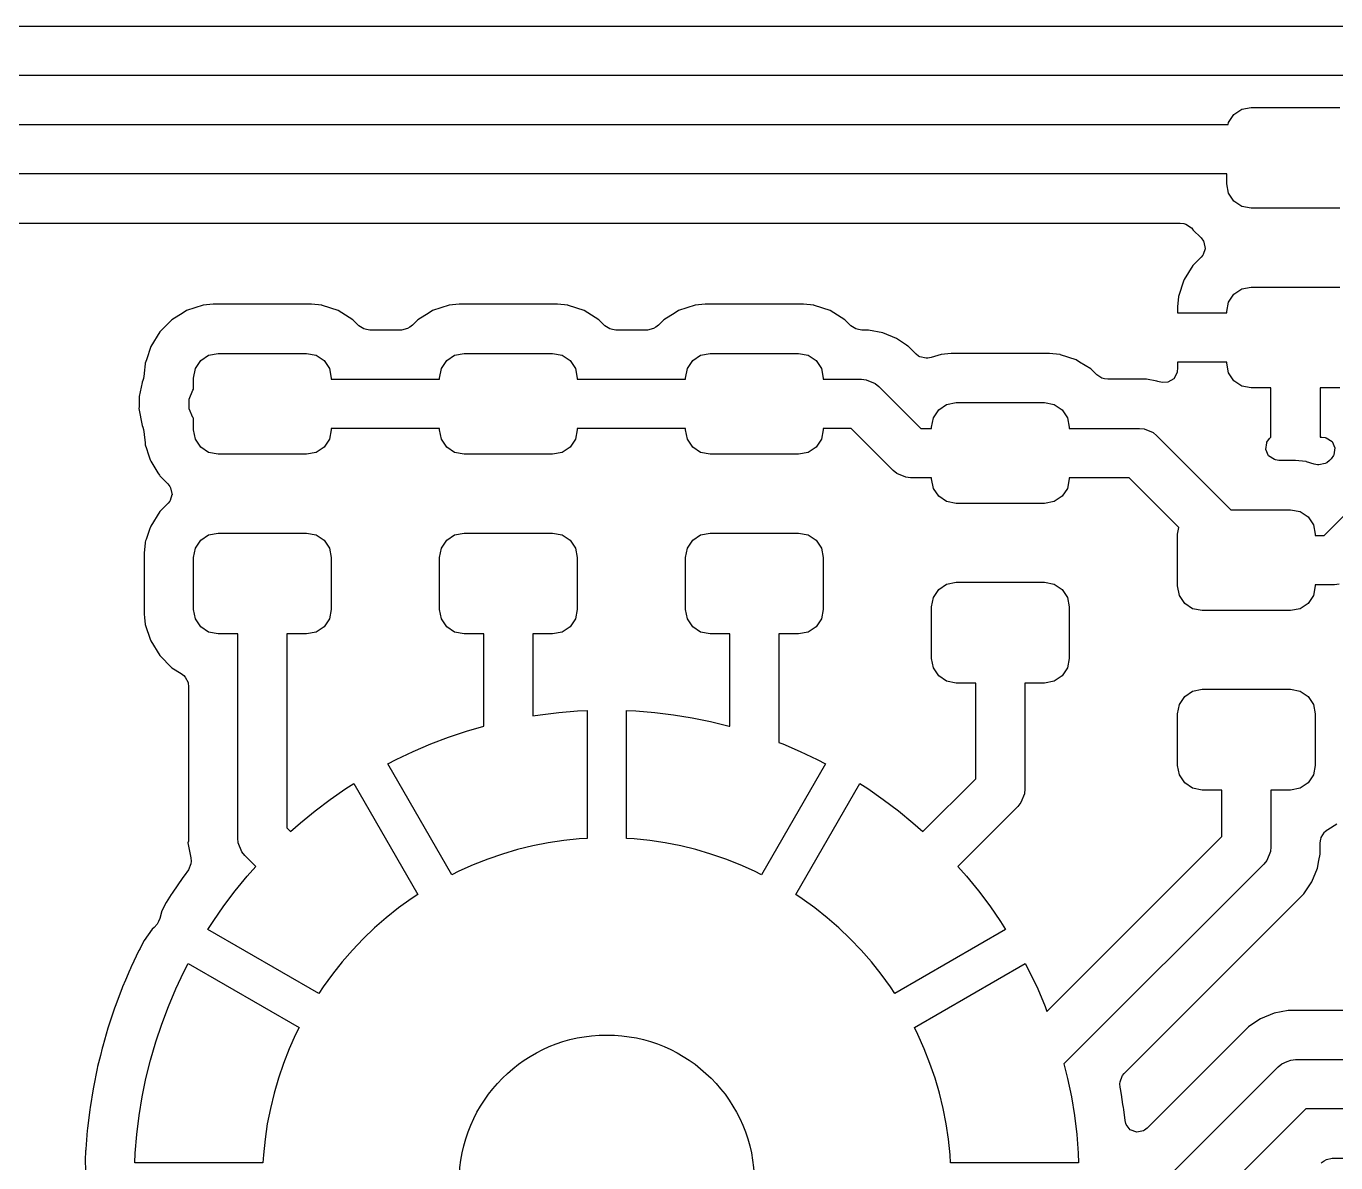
# Model space of a CAD drawing. Header units: millimetres. Extents: x 117.1 to 182.9, y -117.9 to -82.1.
# Drawn here: x 134.1 to 147.41, y -111.8 to -100.25 of the extents above; entities that cross this region are included whole.
import ezdxf

# ---------------------------------------------------------------- set-up
doc = ezdxf.new("R2010")
doc.units = ezdxf.units.MM
doc.layers.add('cut_in', color=5, linetype='CONTINUOUS', lineweight=25, true_color=0x0000ff)
doc.layers.add('trace_out', color=214, linetype='CONTINUOUS', lineweight=25, true_color=0x800080)

msp = doc.modelspace()

# ---------------------------------------------------------------- linework, layer by layer
at = {"layer": 'cut_in'}
msp.add_circle((140, -112), 1.5, dxfattribs=at)
at = {"layer": 'trace_out', "linetype": 'CONTINUOUS'}
for p, q in [((133.103554, -100.25), (152.5, -100.25)), ((152.396446, -100.75), (133, -100.75)), ((146.31903, -101.229329), (146.373223, -101.148223)), ((146.373223, -101.148223), (146.454329, -101.09403)), ((146.454329, -101.09403), (146.55, -101.075)), ((146.55, -101.075), (147.45, -101.075)), ((132.103553, -101.25), (146.314918, -101.25)), ((146.314918, -101.25), (146.31903, -101.229329)), ((146.3, -101.75), (132, -101.75)), ((146.3, -101.85), (146.3, -101.75)), ((146.31903, -101.945671), (146.3, -101.85)), ((146.373223, -102.026777), (146.31903, -101.945671)), ((146.454329, -102.08097), (146.373223, -102.026777)), ((146.55, -102.1), (146.454329, -102.08097)), ((147.45, -102.1), (146.55, -102.1)), ((131.926082, -102.2505), (145.828212, -102.2505)), ((145.828212, -102.2505), (145.863146, -102.255523)), ((145.863146, -102.255523), (145.884919, -102.261916)), ((145.884919, -102.261916), (145.943698, -102.29969)), ((145.943698, -102.29969), (145.955525, -102.315798)), ((145.955525, -102.315798), (145.957288, -102.318656)), ((145.957288, -102.318656), (146.039999, -102.401367)), ((146.039999, -102.401367), (146.063106, -102.433354)), ((146.063106, -102.433354), (146.069303, -102.445682)), ((146.069303, -102.445682), (146.082196, -102.510232)), ((146.041877, -102.597462), (145.957682, -102.681657)), ((146.058514, -102.576815), (146.041877, -102.597462)), ((146.062696, -102.570307), (146.058514, -102.576815)), ((146.08206, -102.512131), (146.062696, -102.570307)), ((146.082196, -102.510232), (146.08206, -102.512131)), ((145.957682, -102.681657), (145.869279, -102.824981)), ((145.865638, -102.830888), (145.810494, -102.997299)), ((145.865641, -102.830879), (145.865638, -102.830888)), ((145.869279, -102.824981), (145.865641, -102.830879)), ((145.810493, -102.997304), (145.8, -103.100007)), ((145.810494, -102.997299), (145.810493, -102.997304)), ((146.31903, -103.054329), (146.373223, -102.973223)), ((146.373223, -102.973223), (146.454329, -102.91903)), ((146.454329, -102.91903), (146.55, -102.9)), ((146.55, -102.9), (147.45, -102.9)), ((135.730663, -103.140187), (135.694488, -103.1625)), ((135.730665, -103.140186), (135.730663, -103.140187)), ((135.730667, -103.140185), (135.730665, -103.140186)), ((135.897032, -103.085056), (135.730667, -103.140185)), ((135.897193, -103.085001), (135.897032, -103.085056)), ((135.897197, -103.085), (135.897193, -103.085001)), ((135.999953, -103.074503), (135.897197, -103.085)), ((135.999972, -103.074501), (135.999953, -103.074503)), ((135.99998, -103.074501), (135.999972, -103.074501)), ((135.999998, -103.0745), (135.99998, -103.074501)), ((137.00001, -103.0745), (135.999998, -103.0745)), ((137.000019, -103.0745), (137.00001, -103.0745)), ((137.102792, -103.084999), (137.000019, -103.0745)), ((137.108445, -103.086641), (137.102792, -103.084999)), ((137.111265, -103.087807), (137.108445, -103.086641)), ((137.269331, -103.140185), (137.111265, -103.087807)), ((137.269334, -103.140186), (137.269331, -103.140185)), ((137.418656, -103.232288), (137.269334, -103.140186)), ((138.230663, -103.140187), (138.194488, -103.1625)), ((138.230665, -103.140186), (138.230663, -103.140187)), ((138.230667, -103.140185), (138.230665, -103.140186)), ((138.397032, -103.085056), (138.230667, -103.140185)), ((138.397193, -103.085001), (138.397032, -103.085056)), ((138.397197, -103.085), (138.397193, -103.085001)), ((138.499953, -103.074503), (138.397197, -103.085)), ((138.499972, -103.074501), (138.499953, -103.074503)), ((138.49998, -103.074501), (138.499972, -103.074501)), ((138.499998, -103.0745), (138.49998, -103.074501)), ((139.50001, -103.0745), (138.499998, -103.0745)), ((139.500019, -103.0745), (139.50001, -103.0745)), ((139.602792, -103.084999), (139.500019, -103.0745)), ((139.608445, -103.086641), (139.602792, -103.084999)), ((139.611265, -103.087807), (139.608445, -103.086641)), ((139.769331, -103.140185), (139.611265, -103.087807)), ((139.769334, -103.140186), (139.769331, -103.140185)), ((139.918656, -103.232288), (139.769334, -103.140186)), ((140.730663, -103.140187), (140.694488, -103.1625)), ((140.730665, -103.140186), (140.730663, -103.140187)), ((140.730667, -103.140185), (140.730665, -103.140186)), ((140.897032, -103.085056), (140.730667, -103.140185)), ((140.897193, -103.085001), (140.897032, -103.085056)), ((140.897197, -103.085), (140.897193, -103.085001)), ((140.999953, -103.074503), (140.897197, -103.085)), ((140.999972, -103.074501), (140.999953, -103.074503)), ((140.99998, -103.074501), (140.999972, -103.074501)), ((140.999998, -103.0745), (140.99998, -103.074501)), ((142.00001, -103.0745), (140.999998, -103.0745)), ((142.000019, -103.0745), (142.00001, -103.0745)), ((142.102792, -103.084999), (142.000019, -103.0745)), ((142.108445, -103.086641), (142.102792, -103.084999)), ((142.111265, -103.087807), (142.108445, -103.086641)), ((142.269331, -103.140185), (142.111265, -103.087807)), ((142.269334, -103.140186), (142.269331, -103.140185)), ((142.418656, -103.232288), (142.269334, -103.140186)), ((145.8, -103.100007), (145.8, -103.10001)), ((145.8, -103.10001), (145.8, -103.100013)), ((145.8, -103.100013), (145.8, -103.1625)), ((146.3, -103.15), (146.31903, -103.054329)), ((135.58134, -103.23229), (135.45729, -103.35634)), ((135.694488, -103.1625), (135.58134, -103.23229)), ((137.418657, -103.232289), (137.418656, -103.232288)), ((137.479637, -103.293269), (137.418657, -103.232289)), ((138.081338, -103.232291), (138.025555, -103.288075)), ((138.194488, -103.1625), (138.081338, -103.232291)), ((139.918657, -103.232289), (139.918656, -103.232288)), ((139.979637, -103.293269), (139.918657, -103.232289)), ((140.581338, -103.232291), (140.525555, -103.288075)), ((140.694488, -103.1625), (140.581338, -103.232291)), ((142.418657, -103.232289), (142.418656, -103.232288)), ((142.479637, -103.293269), (142.418657, -103.232289)), ((145.8, -103.1625), (146.3, -103.1625)), ((146.3, -103.1625), (146.3, -103.15)), ((135.45729, -103.35634), (135.365187, -103.505662)), ((137.532382, -103.324565), (137.479637, -103.293269)), ((137.557624, -103.331977), (137.532382, -103.324565)), ((137.59256, -103.337), (137.557624, -103.331977)), ((137.914789, -103.337), (137.59256, -103.337)), ((137.974218, -103.321831), (137.914789, -103.337)), ((137.997303, -103.309225), (137.974218, -103.321831)), ((138.025555, -103.288075), (137.997303, -103.309225)), ((140.032382, -103.324565), (139.979637, -103.293269)), ((140.057624, -103.331977), (140.032382, -103.324565)), ((140.09256, -103.337), (140.057624, -103.331977)), ((140.414789, -103.337), (140.09256, -103.337)), ((140.474218, -103.321831), (140.414789, -103.337)), ((140.497303, -103.309225), (140.474218, -103.321831)), ((140.525555, -103.288075), (140.497303, -103.309225)), ((142.532382, -103.324565), (142.479637, -103.293269)), ((142.557624, -103.331977), (142.532382, -103.324565)), ((142.59256, -103.337), (142.557624, -103.331977)), ((142.661418, -103.337), (142.59256, -103.337)), ((142.66142, -103.337), (142.661418, -103.337)), ((142.661422, -103.337), (142.66142, -103.337)), ((142.8064, -103.365838), (142.661422, -103.337)), ((142.806405, -103.365839), (142.8064, -103.365838)), ((142.806407, -103.36584), (142.806405, -103.365839)), ((142.806417, -103.365843), (142.806407, -103.36584)), ((142.80642, -103.365844), (142.806417, -103.365843)), ((142.942978, -103.422407), (142.806419, -103.365844)), ((142.806419, -103.365844), (142.80642, -103.365844)), ((135.365152, -103.50577), (135.32105, -103.638857)), ((135.365187, -103.505662), (135.365152, -103.50577)), ((142.942989, -103.422412), (142.942978, -103.422407)), ((142.942994, -103.422415), (142.942989, -103.422412)), ((142.942995, -103.422416), (142.942994, -103.422415)), ((142.973792, -103.442994), (142.942995, -103.422416)), ((143.047134, -103.491999), (142.973792, -103.442994)), ((143.059658, -103.500367), (143.047134, -103.491999)), ((143.065919, -103.50455), (143.059658, -103.500367)), ((143.142937, -103.581568), (143.065919, -103.50455)), ((135.31, -103.672204), (135.30923, -103.679735)), ((135.310001, -103.672204), (135.31, -103.672204)), ((135.321044, -103.638875), (135.310001, -103.672203)), ((135.310001, -103.672203), (135.310001, -103.672204)), ((135.32105, -103.638857), (135.321044, -103.638875)), ((135.81903, -103.729329), (135.873223, -103.648223)), ((135.873223, -103.648223), (135.954329, -103.59403)), ((135.954329, -103.59403), (136.05, -103.575)), ((136.05, -103.575), (136.95, -103.575)), ((136.95, -103.575), (137.045671, -103.59403)), ((137.045671, -103.59403), (137.126777, -103.648223)), ((137.126777, -103.648223), (137.18097, -103.729329)), ((138.31903, -103.729329), (138.373223, -103.648223)), ((138.373223, -103.648223), (138.454329, -103.59403)), ((138.454329, -103.59403), (138.55, -103.575)), ((138.55, -103.575), (139.45, -103.575)), ((139.45, -103.575), (139.545671, -103.59403)), ((139.545671, -103.59403), (139.626777, -103.648223)), ((139.626777, -103.648223), (139.68097, -103.729329)), ((140.81903, -103.729329), (140.873223, -103.648223)), ((140.873223, -103.648223), (140.954329, -103.59403)), ((140.954329, -103.59403), (141.05, -103.575)), ((141.05, -103.575), (141.95, -103.575)), ((141.95, -103.575), (142.045671, -103.59403)), ((142.045671, -103.59403), (142.126777, -103.648223)), ((142.126777, -103.648223), (142.18097, -103.729329)), ((143.169183, -103.601598), (143.142937, -103.581568)), ((143.181021, -103.60835), (143.169183, -103.601598)), ((143.246725, -103.624565), (143.181021, -103.60835)), ((143.26359, -103.623984), (143.246725, -103.624565)), ((143.298324, -103.617764), (143.26359, -103.623984)), ((143.397195, -103.585002), (143.298324, -103.617764)), ((143.397198, -103.585001), (143.397195, -103.585002)), ((143.397206, -103.584999), (143.397198, -103.585001)), ((143.499948, -103.574504), (143.397206, -103.584999)), ((143.499958, -103.574503), (143.499948, -103.574504)), ((143.49998, -103.574501), (143.499958, -103.574503)), ((143.499998, -103.5745), (143.49998, -103.574501)), ((144.50001, -103.5745), (143.499998, -103.5745)), ((144.500019, -103.5745), (144.50001, -103.5745)), ((144.602792, -103.584999), (144.500019, -103.5745)), ((144.608445, -103.586641), (144.602792, -103.584999)), ((144.611265, -103.587807), (144.608445, -103.586641)), ((144.769331, -103.640185), (144.611265, -103.587807)), ((144.769336, -103.640187), (144.769331, -103.640185)), ((144.805511, -103.6625), (144.769336, -103.640187)), ((144.918656, -103.732288), (144.805511, -103.6625)), ((146.3, -103.6625), (145.800001, -103.6625)), ((145.800001, -103.6625), (145.800001, -103.724983)), ((146.3, -103.675), (146.3, -103.6625)), ((146.31903, -103.770671), (146.3, -103.675)), ((135.296681, -103.807017), (135.292444, -103.828316)), ((135.297117, -103.80482), (135.296681, -103.807017)), ((135.2995, -103.780632), (135.297117, -103.80482)), ((135.309229, -103.679741), (135.2995, -103.774973)), ((135.2995, -103.774973), (135.2995, -103.780632)), ((135.30923, -103.679735), (135.309229, -103.679741)), ((135.8, -103.825), (135.81903, -103.729329)), ((137.18097, -103.729329), (137.2, -103.825)), ((138.3, -103.825), (138.31903, -103.729329)), ((139.68097, -103.729329), (139.7, -103.825)), ((140.8, -103.825), (140.81903, -103.729329)), ((142.18097, -103.729329), (142.2, -103.825)), ((144.918657, -103.732289), (144.918656, -103.732288)), ((144.979637, -103.793269), (144.918657, -103.732289)), ((145.032382, -103.824565), (144.979637, -103.793269)), ((145.79557, -103.769491), (145.763967, -103.831805)), ((145.798156, -103.755577), (145.79557, -103.769491)), ((145.799982, -103.728147), (145.798156, -103.755577)), ((145.800001, -103.728147), (145.799982, -103.728147)), ((145.800001, -103.724983), (145.800084, -103.726613)), ((145.800084, -103.726613), (145.800001, -103.727859)), ((145.800001, -103.727859), (145.800001, -103.728147)), ((146.373223, -103.851777), (146.31903, -103.770671)), ((135.278337, -103.868603), (135.2495, -104.013577)), ((135.278338, -103.868598), (135.278337, -103.868603)), ((135.27834, -103.868592), (135.278338, -103.868598)), ((135.278632, -103.867886), (135.27834, -103.868592)), ((135.279, -103.867), (135.278632, -103.867886)), ((135.27948, -103.86584), (135.279, -103.867)), ((135.285392, -103.851564), (135.27948, -103.86584)), ((135.292444, -103.828316), (135.285392, -103.851564)), ((135.792133, -103.948608), (135.8, -103.939021)), ((135.8, -103.939021), (135.8, -103.825)), ((137.2, -103.825), (137.2, -103.8375)), ((137.2, -103.8375), (138.3, -103.8375)), ((138.3, -103.8375), (138.3, -103.825)), ((139.7, -103.825), (139.7, -103.8375)), ((139.7, -103.8375), (140.8, -103.8375)), ((140.8, -103.8375), (140.8, -103.825)), ((142.2, -103.825), (142.2, -103.8375)), ((142.2, -103.8375), (142.5875, -103.8375)), ((142.5875, -103.8375), (142.636273, -103.842304)), ((142.636273, -103.842304), (142.726393, -103.879633)), ((142.726393, -103.879633), (142.726397, -103.879637)), ((142.726397, -103.879637), (142.764277, -103.910723)), ((142.764277, -103.910723), (143.191054, -104.3375)), ((145.057624, -103.831977), (145.032382, -103.824565)), ((145.09256, -103.837), (145.057624, -103.831977)), ((145.486418, -103.837), (145.09256, -103.837)), ((145.48642, -103.837), (145.486418, -103.837)), ((145.486423, -103.837), (145.48642, -103.837)), ((145.591178, -103.857837), (145.486423, -103.837)), ((145.601365, -103.859055), (145.591178, -103.857837)), ((145.64448, -103.868553), (145.601365, -103.859055)), ((145.701175, -103.867769), (145.64448, -103.868553)), ((145.703676, -103.867145), (145.701175, -103.867769)), ((145.703692, -103.867141), (145.703676, -103.867145)), ((145.763967, -103.831805), (145.703692, -103.867141)), ((146.454329, -103.90597), (146.373223, -103.851777)), ((146.55, -103.925), (146.454329, -103.90597)), ((146.75, -103.925), (146.55, -103.925)), ((146.75, -104.424998), (146.75, -103.925)), ((147.45, -103.925), (147.25, -103.925)), ((147.25, -103.925), (147.25, -104.424999)), ((147.291447, -105.425), (148.823218, -103.893229)), ((135.2495, -104.013577), (135.2495, -104.11705)), ((135.754804, -104.038728), (135.792133, -103.948608)), ((135.754804, -104.136272), (135.754804, -104.038728)), ((143.454329, -104.09403), (143.55, -104.075)), ((143.55, -104.075), (144.45, -104.075)), ((144.45, -104.075), (144.545671, -104.09403)), ((135.2495, -104.11705), (135.244237, -104.13497)), ((135.244237, -104.13497), (135.278338, -104.306398)), ((135.792133, -104.226392), (135.754804, -104.136272)), ((143.31903, -104.229329), (143.373223, -104.148223)), ((143.373223, -104.148223), (143.454329, -104.09403)), ((144.545671, -104.09403), (144.626777, -104.148223)), ((144.626777, -104.148223), (144.68097, -104.229329)), ((135.278338, -104.306398), (135.278338, -104.306401)), ((135.278338, -104.306401), (135.278347, -104.306428)), ((135.278347, -104.306428), (135.285389, -104.323428)), ((135.285389, -104.323428), (135.292443, -104.346683)), ((135.8, -104.234259), (135.792133, -104.226392)), ((135.8, -104.35), (135.8, -104.234259)), ((138.3, -104.3375), (137.2, -104.3375)), ((137.2, -104.3375), (137.2, -104.35)), ((138.3, -104.35), (138.3, -104.3375)), ((140.8, -104.3375), (139.7, -104.3375)), ((139.7, -104.3375), (139.7, -104.35)), ((140.8, -104.35), (140.8, -104.3375)), ((142.483946, -104.3375), (142.2, -104.3375)), ((142.2, -104.3375), (142.2, -104.35)), ((142.910723, -104.764277), (142.483946, -104.3375)), ((143.191054, -104.3375), (143.3, -104.3375)), ((143.3, -104.325), (143.31903, -104.229329)), ((143.3, -104.3375), (143.3, -104.325)), ((144.68097, -104.229329), (144.7, -104.325)), ((144.7, -104.325), (144.7, -104.3375)), ((144.7, -104.3375), (145.4125, -104.3375)), ((145.4125, -104.3375), (145.461273, -104.342304)), ((145.461273, -104.342304), (145.551393, -104.379633)), ((135.292443, -104.346683), (135.297116, -104.370171)), ((135.297116, -104.370171), (135.2995, -104.394367)), ((135.2995, -104.394367), (135.2995, -104.399998)), ((135.2995, -104.399998), (135.299501, -104.400018)), ((135.299501, -104.400018), (135.307997, -104.483181)), ((135.81903, -104.445671), (135.8, -104.35)), ((135.873223, -104.526777), (135.81903, -104.445671)), ((137.18097, -104.445671), (137.126777, -104.526777)), ((137.2, -104.35), (137.18097, -104.445671)), ((138.31903, -104.445671), (138.3, -104.35)), ((138.373223, -104.526777), (138.31903, -104.445671)), ((139.68097, -104.445671), (139.626777, -104.526777)), ((139.7, -104.35), (139.68097, -104.445671)), ((140.81903, -104.445671), (140.8, -104.35)), ((140.873223, -104.526777), (140.81903, -104.445671)), ((142.18097, -104.445671), (142.126777, -104.526777)), ((142.2, -104.35), (142.18097, -104.445671)), ((145.551393, -104.379633), (145.551397, -104.379637)), ((145.551397, -104.379637), (145.589277, -104.410723)), ((145.589277, -104.410723), (146.341054, -105.1625)), ((146.706543, -104.483303), (146.709733, -104.476319)), ((146.709733, -104.476319), (146.734839, -104.440158)), ((146.734839, -104.440158), (146.75, -104.424998)), ((147.25, -104.424999), (147.266441, -104.424999)), ((147.266441, -104.424999), (147.301368, -104.43002)), ((147.301368, -104.43002), (147.312221, -104.433206)), ((147.312221, -104.433206), (147.371002, -104.470976)), ((147.371002, -104.470976), (147.400031, -104.53453)), ((135.307997, -104.483181), (135.309359, -104.496512)), ((135.309359, -104.496512), (135.30953, -104.499882)), ((135.30953, -104.499882), (135.310001, -104.502801)), ((135.310001, -104.502801), (135.323081, -104.542272)), ((135.323081, -104.542272), (135.340109, -104.593657)), ((135.340109, -104.593657), (135.361091, -104.656977)), ((135.954329, -104.58097), (135.873223, -104.526777)), ((136.05, -104.6), (135.954329, -104.58097)), ((136.95, -104.6), (136.05, -104.6)), ((137.045671, -104.58097), (136.95, -104.6)), ((137.126777, -104.526777), (137.045671, -104.58097)), ((138.454329, -104.58097), (138.373223, -104.526777)), ((138.55, -104.6), (138.454329, -104.58097)), ((139.45, -104.6), (138.55, -104.6)), ((139.545671, -104.58097), (139.45, -104.6)), ((139.626777, -104.526777), (139.545671, -104.58097)), ((140.954329, -104.58097), (140.873223, -104.526777)), ((141.05, -104.6), (140.954329, -104.58097)), ((141.95, -104.6), (141.05, -104.6)), ((142.045671, -104.58097), (141.95, -104.6)), ((142.126777, -104.526777), (142.045671, -104.58097)), ((146.6966, -104.55246), (146.706543, -104.483303)), ((146.725625, -104.616016), (146.6966, -104.55246)), ((147.390091, -104.603691), (147.386906, -104.610666)), ((147.390092, -104.603689), (147.390091, -104.603691)), ((147.400031, -104.53453), (147.390092, -104.603689)), ((135.361091, -104.656977), (135.365186, -104.669333)), ((135.365186, -104.669333), (135.365189, -104.66934)), ((135.365189, -104.66934), (135.439413, -104.789676)), ((146.784403, -104.65379), (146.725625, -104.616016)), ((146.795257, -104.656977), (146.784403, -104.65379)), ((146.830192, -104.662), (146.795257, -104.656977)), ((147.000009, -104.662), (146.830192, -104.662)), ((147.000016, -104.662), (147.000009, -104.662)), ((147.000025, -104.662), (147.000016, -104.662)), ((147.102796, -104.672499), (147.000025, -104.662)), ((147.108441, -104.67414), (147.102796, -104.672499)), ((147.111266, -104.675307), (147.108441, -104.67414)), ((147.18964, -104.701277), (147.111266, -104.675307)), ((147.222083, -104.707397), (147.18964, -104.701277)), ((147.235693, -104.708118), (147.222083, -104.707397)), ((147.301681, -104.693124), (147.235693, -104.708118)), ((147.316491, -104.685037), (147.301681, -104.693124)), ((147.344742, -104.663889), (147.316491, -104.685037)), ((147.361788, -104.646844), (147.344742, -104.663889)), ((147.386906, -104.610666), (147.361788, -104.646844)), ((135.439413, -104.789676), (135.453928, -104.813209)), ((135.453928, -104.813209), (135.457289, -104.818657)), ((135.457289, -104.818657), (135.45729, -104.818658)), ((135.45729, -104.818658), (135.538343, -104.899711)), ((142.948608, -104.795368), (142.910723, -104.764277)), ((143.038728, -104.832697), (142.948608, -104.795368)), ((143.038737, -104.832697), (143.038728, -104.832697)), ((143.0875, -104.8375), (143.038737, -104.832697)), ((143.3, -104.8375), (143.0875, -104.8375)), ((143.3, -104.85), (143.3, -104.8375)), ((143.31903, -104.945671), (143.3, -104.85)), ((144.7, -104.85), (144.68097, -104.945671)), ((145.308946, -104.8375), (144.7, -104.8375)), ((144.7, -104.8375), (144.7, -104.85)), ((145.813927, -105.342481), (145.308946, -104.8375)), ((135.538343, -104.899711), (135.559495, -104.927967)), ((135.559495, -104.927967), (135.566987, -104.941688)), ((135.566987, -104.941688), (135.581839, -105.009948)), ((143.373223, -105.026777), (143.31903, -104.945671)), ((144.68097, -104.945671), (144.626777, -105.026777)), ((135.541527, -105.097103), (135.457291, -105.181338)), ((135.558163, -105.076459), (135.541527, -105.097103)), ((135.562342, -105.069956), (135.558163, -105.076459)), ((135.58171, -105.011754), (135.562342, -105.069956)), ((135.581839, -105.009948), (135.58171, -105.011754)), ((143.454329, -105.08097), (143.373223, -105.026777)), ((143.55, -105.1), (143.454329, -105.08097)), ((144.45, -105.1), (143.55, -105.1)), ((144.545671, -105.08097), (144.45, -105.1)), ((144.626777, -105.026777), (144.545671, -105.08097)), ((135.457291, -105.181338), (135.365186, -105.330665)), ((146.341054, -105.1625), (146.95, -105.1625)), ((146.95, -105.1625), (147.045671, -105.18153)), ((147.045671, -105.18153), (147.126777, -105.235723)), ((147.126777, -105.235723), (147.18097, -105.316829)), ((135.347729, -105.383346), (135.320299, -105.466123)), ((135.358079, -105.352113), (135.347729, -105.383346)), ((135.359443, -105.347997), (135.358079, -105.352113)), ((135.36518, -105.330681), (135.359443, -105.347997)), ((135.365186, -105.330665), (135.36518, -105.330681)), ((135.954329, -105.41903), (136.05, -105.4)), ((136.05, -105.4), (136.95, -105.4)), ((136.95, -105.4), (137.045671, -105.41903)), ((138.454329, -105.41903), (138.55, -105.4)), ((138.55, -105.4), (139.45, -105.4)), ((139.45, -105.4), (139.545671, -105.41903)), ((140.954329, -105.41903), (141.05, -105.4)), ((141.05, -105.4), (141.95, -105.4)), ((141.95, -105.4), (142.045671, -105.41903)), ((145.8, -105.4125), (145.813927, -105.342481)), ((147.18097, -105.316829), (147.2, -105.4125)), ((135.309359, -105.503476), (135.2995, -105.599973)), ((135.309542, -105.499881), (135.309359, -105.503476)), ((135.310365, -105.49363), (135.309542, -105.499881)), ((135.311852, -105.479067), (135.310365, -105.49363)), ((135.320299, -105.466123), (135.311852, -105.479067)), ((135.81903, -105.554329), (135.873223, -105.473223)), ((135.873223, -105.473223), (135.954329, -105.41903)), ((137.045671, -105.41903), (137.126777, -105.473223)), ((137.126777, -105.473223), (137.18097, -105.554329)), ((138.31903, -105.554329), (138.373223, -105.473223)), ((138.373223, -105.473223), (138.454329, -105.41903)), ((139.545671, -105.41903), (139.626777, -105.473223)), ((139.626777, -105.473223), (139.68097, -105.554329)), ((140.81903, -105.554329), (140.873223, -105.473223)), ((140.873223, -105.473223), (140.954329, -105.41903)), ((142.045671, -105.41903), (142.126777, -105.473223)), ((142.126777, -105.473223), (142.18097, -105.554329)), ((145.8, -105.9375), (145.8, -105.4125)), ((147.2, -105.4125), (147.2, -105.425)), ((147.2, -105.425), (147.291447, -105.425)), ((135.2995, -105.599973), (135.2995, -106.224998)), ((135.8, -105.65), (135.81903, -105.554329)), ((135.8, -106.175), (135.8, -105.65)), ((137.18097, -105.554329), (137.2, -105.65)), ((137.2, -105.65), (137.2, -106.175)), ((138.3, -105.65), (138.31903, -105.554329)), ((138.3, -106.175), (138.3, -105.65)), ((139.68097, -105.554329), (139.7, -105.65)), ((139.7, -105.65), (139.7, -106.175)), ((140.8, -105.65), (140.81903, -105.554329)), ((140.8, -106.175), (140.8, -105.65)), ((142.18097, -105.554329), (142.2, -105.65)), ((142.2, -105.65), (142.2, -106.175)), ((143.373223, -105.973223), (143.454329, -105.91903)), ((143.454329, -105.91903), (143.55, -105.9)), ((143.55, -105.9), (144.45, -105.9)), ((144.45, -105.9), (144.545671, -105.91903)), ((144.545671, -105.91903), (144.626777, -105.973223)), ((145.81903, -106.033171), (145.8, -105.9375)), ((147.2, -105.9375), (147.18097, -106.033171)), ((147.395001, -105.925), (147.2, -105.925)), ((147.2, -105.925), (147.2, -105.9375)), ((147.443774, -105.920196), (147.395001, -105.925)), ((143.3, -106.15), (143.31903, -106.054329)), ((143.31903, -106.054329), (143.373223, -105.973223)), ((144.626777, -105.973223), (144.68097, -106.054329)), ((144.68097, -106.054329), (144.7, -106.15)), ((145.873223, -106.114277), (145.81903, -106.033171)), ((147.18097, -106.033171), (147.126777, -106.114277)), ((135.81903, -106.270671), (135.8, -106.175)), ((137.2, -106.175), (137.18097, -106.270671)), ((138.31903, -106.270671), (138.3, -106.175)), ((139.7, -106.175), (139.68097, -106.270671)), ((140.81903, -106.270671), (140.8, -106.175)), ((142.2, -106.175), (142.18097, -106.270671)), ((143.3, -106.675), (143.3, -106.15)), ((144.7, -106.15), (144.7, -106.675)), ((145.954329, -106.16847), (145.873223, -106.114277)), ((146.05, -106.1875), (145.954329, -106.16847)), ((146.95, -106.1875), (146.05, -106.1875)), ((147.045671, -106.16847), (146.95, -106.1875)), ((147.126777, -106.114277), (147.045671, -106.16847)), ((135.2995, -106.224998), (135.299503, -106.225045)), ((135.299503, -106.225045), (135.302865, -106.25795)), ((135.302865, -106.25795), (135.31, -106.327796)), ((135.31, -106.327796), (135.310001, -106.327799)), ((135.310001, -106.327799), (135.363195, -106.488325)), ((135.873223, -106.351777), (135.81903, -106.270671)), ((137.18097, -106.270671), (137.126777, -106.351777)), ((138.373223, -106.351777), (138.31903, -106.270671)), ((139.68097, -106.270671), (139.626777, -106.351777)), ((140.873223, -106.351777), (140.81903, -106.270671)), ((142.18097, -106.270671), (142.126777, -106.351777)), ((135.954329, -106.40597), (135.873223, -106.351777)), ((136.05, -106.425), (135.954329, -106.40597)), ((136.25, -106.425), (136.05, -106.425)), ((136.25, -108.5), (136.25, -106.425)), ((136.95, -106.425), (136.75, -106.425)), ((136.75, -106.425), (136.75, -108.396446)), ((137.045671, -106.40597), (136.95, -106.425)), ((137.126777, -106.351777), (137.045671, -106.40597)), ((138.454329, -106.40597), (138.373223, -106.351777)), ((138.55, -106.425), (138.454329, -106.40597)), ((138.75, -106.425), (138.55, -106.425)), ((138.75, -107.362933), (138.75, -106.425)), ((139.45, -106.425), (139.25, -106.425)), ((139.25, -106.425), (139.25, -107.257044)), ((139.545671, -106.40597), (139.45, -106.425)), ((139.626777, -106.351777), (139.545671, -106.40597)), ((140.954329, -106.40597), (140.873223, -106.351777)), ((141.05, -106.425), (140.954329, -106.40597)), ((141.25, -106.425), (141.05, -106.425)), ((141.25, -107.362937), (141.25, -106.425)), ((141.95, -106.425), (141.75, -106.425)), ((141.75, -106.425), (141.75, -107.5)), ((142.045671, -106.40597), (141.95, -106.425)), ((142.126777, -106.351777), (142.045671, -106.40597)), ((135.363195, -106.488325), (135.363194, -106.488325)), ((135.363194, -106.488325), (135.365185, -106.494332)), ((135.365185, -106.494332), (135.365186, -106.494334)), ((135.365186, -106.494334), (135.457288, -106.643656)), ((135.457288, -106.643656), (135.581344, -106.767712)), ((143.31903, -106.770671), (143.3, -106.675)), ((144.7, -106.675), (144.68097, -106.770671)), ((135.581344, -106.767712), (135.675423, -106.825739)), ((135.675423, -106.825739), (135.702519, -106.848354)), ((135.702519, -106.848354), (135.715747, -106.863061)), ((135.715747, -106.863061), (135.744469, -106.918501)), ((143.373223, -106.851777), (143.31903, -106.770671)), ((143.454329, -106.90597), (143.373223, -106.851777)), ((144.626777, -106.851777), (144.545671, -106.90597)), ((144.68097, -106.770671), (144.626777, -106.851777)), ((135.744469, -106.918501), (135.746416, -106.927067)), ((135.746416, -106.927067), (135.7495, -106.95455)), ((135.7495, -106.95455), (135.7495, -108.529552)), ((143.55, -106.925), (143.454329, -106.90597)), ((143.75, -106.925), (143.55, -106.925)), ((143.75, -107.896446), (143.75, -106.925)), ((144.45, -106.925), (144.25, -106.925)), ((144.25, -106.925), (144.25, -108)), ((144.545671, -106.90597), (144.45, -106.925)), ((145.954329, -107.00653), (146.05, -106.9875)), ((146.05, -106.9875), (146.95, -106.9875)), ((146.95, -106.9875), (147.045671, -107.00653)), ((145.81903, -107.141829), (145.873223, -107.060723)), ((145.873223, -107.060723), (145.954329, -107.00653)), ((147.045671, -107.00653), (147.126777, -107.060723)), ((147.126777, -107.060723), (147.18097, -107.141829)), ((139.25, -107.257044), (139.321885, -107.245315)), ((139.321885, -107.245315), (139.512576, -107.221988)), ((139.512576, -107.221988), (139.704047, -107.20631)), ((139.704047, -107.20631), (139.8, -107.201834)), ((139.8, -107.201834), (139.8, -108.503385)), ((140.2, -108.503385), (140.2, -107.201834)), ((140.2, -107.201834), (140.295953, -107.206314)), ((140.295953, -107.206314), (140.487424, -107.221992)), ((140.487424, -107.221992), (140.678114, -107.245319)), ((140.678114, -107.245319), (140.867719, -107.276256)), ((145.8, -107.2375), (145.81903, -107.141829)), ((145.8, -107.7625), (145.8, -107.2375)), ((147.18097, -107.141829), (147.2, -107.2375)), ((147.2, -107.2375), (147.2, -107.7625)), ((138.573008, -107.414175), (138.75, -107.362933)), ((140.867719, -107.276256), (141.055933, -107.314755)), ((141.055933, -107.314755), (141.242457, -107.360754)), ((141.242457, -107.360754), (141.25, -107.362937)), ((138.211088, -107.54295), (138.390759, -107.474941)), ((138.390759, -107.474941), (138.573008, -107.414175)), ((141.75, -107.5), (141.747319, -107.52721)), ((141.747319, -107.52721), (141.788911, -107.542954)), ((137.860623, -107.700251), (138.034281, -107.618093)), ((138.034281, -107.618093), (138.211088, -107.54295)), ((141.788911, -107.542954), (141.965717, -107.618097)), ((141.965717, -107.618097), (142.139375, -107.700254)), ((137.775289, -107.744354), (137.860623, -107.700251)), ((138.426065, -108.87153), (137.775289, -107.744354)), ((142.224711, -107.744354), (141.573935, -108.87153)), ((142.139375, -107.700254), (142.224711, -107.744354)), ((145.81903, -107.858171), (145.8, -107.7625)), ((147.2, -107.7625), (147.18097, -107.858171)), ((143.213732, -108.432713), (143.75, -107.896446)), ((145.873223, -107.939277), (145.81903, -107.858171)), ((147.18097, -107.858171), (147.126777, -107.939277)), ((137.190039, -108.105519), (137.348019, -107.996207)), ((137.348019, -107.996207), (137.428879, -107.944354)), ((137.428879, -107.944354), (138.079654, -109.07153)), ((141.920346, -109.07153), (142.571121, -107.944354)), ((142.571121, -107.944354), (142.651975, -107.996215)), ((142.651975, -107.996215), (142.809955, -108.105528)), ((144.245196, -108.048773), (144.207867, -108.138893)), ((144.25, -108), (144.245196, -108.048773)), ((145.954329, -107.99347), (145.873223, -107.939277)), ((146.05, -108.0125), (145.954329, -107.99347)), ((146.25, -108.0125), (146.05, -108.0125)), ((146.25, -108.483946), (146.25, -108.0125)), ((146.95, -108.0125), (146.75, -108.0125)), ((146.75, -108.0125), (146.75, -108.5875)), ((147.045671, -107.99347), (146.95, -108.0125)), ((147.126777, -107.939277), (147.045671, -107.99347)), ((137.036559, -108.221066), (137.190039, -108.105519)), ((142.809955, -108.105528), (142.963435, -108.221074)), ((144.176777, -108.176777), (143.567147, -108.786406)), ((144.207862, -108.138897), (144.176777, -108.176777)), ((144.207867, -108.138893), (144.207862, -108.138897)), ((136.887825, -108.34266), (137.036559, -108.221066)), ((142.963435, -108.221074), (143.112169, -108.342668)), ((136.75, -108.396446), (136.78626, -108.432706)), ((136.78626, -108.432706), (136.887825, -108.34266)), ((143.112169, -108.342668), (143.213732, -108.432713)), ((147.261096, -108.49205), (147.293205, -108.438499)), ((147.293205, -108.438499), (147.299476, -108.432343)), ((147.299476, -108.432343), (147.321244, -108.415295)), ((147.321244, -108.415295), (147.327741, -108.411288)), ((147.327741, -108.411288), (147.418656, -108.355212)), ((135.7495, -108.529552), (135.744237, -108.547472)), ((135.744237, -108.547472), (135.77442, -108.6992)), ((136.254804, -108.548773), (136.25, -108.5)), ((136.292133, -108.638893), (136.254804, -108.548773)), ((139.24865, -108.578803), (139.094017, -108.61649)), ((139.404837, -108.548183), (139.24865, -108.578803)), ((139.562254, -108.524695), (139.404837, -108.548183)), ((139.720576, -108.508387), (139.562254, -108.524695)), ((139.8, -108.503385), (139.720576, -108.508387)), ((140.279424, -108.508383), (140.2, -108.503385)), ((140.437746, -108.524691), (140.279424, -108.508383)), ((140.595164, -108.548179), (140.437746, -108.524691)), ((140.751351, -108.578799), (140.595164, -108.548179)), ((140.905984, -108.616487), (140.751351, -108.578799)), ((144.474057, -110.259888), (146.25, -108.483946)), ((146.75, -108.5875), (146.745196, -108.636273)), ((147.2505, -108.545967), (147.255522, -108.511034)), ((147.2505, -108.66142), (147.2505, -108.545967)), ((147.255522, -108.511034), (147.259612, -108.497105)), ((147.259612, -108.497105), (147.261096, -108.49205)), ((135.77631, -108.734444), (135.774065, -108.759533)), ((135.77442, -108.6992), (135.77631, -108.734444)), ((136.292137, -108.638897), (136.292133, -108.638893)), ((136.323223, -108.676777), (136.292137, -108.638897)), ((136.432845, -108.786398), (136.323223, -108.676777)), ((138.790684, -108.712743), (138.642613, -108.77111)), ((138.941256, -108.661168), (138.790684, -108.712743)), ((139.094017, -108.61649), (138.941256, -108.661168)), ((141.058745, -108.661164), (140.905984, -108.616487)), ((141.209317, -108.71274), (141.058745, -108.661164)), ((141.357389, -108.771106), (141.209317, -108.71274)), ((146.707862, -108.726397), (146.676777, -108.764277)), ((146.707867, -108.726393), (146.707862, -108.726397)), ((146.745196, -108.636273), (146.707867, -108.726393)), ((147.221658, -108.806413), (147.237671, -108.725913)), ((147.237671, -108.725913), (147.2505, -108.66142)), ((135.749623, -108.82306), (135.704041, -108.883606)), ((135.774065, -108.759533), (135.749623, -108.82306)), ((136.344991, -108.885489), (136.432845, -108.786398)), ((138.497347, -108.836147), (138.426065, -108.87153)), ((138.642613, -108.77111), (138.497347, -108.836147)), ((141.502654, -108.836143), (141.357389, -108.771106)), ((141.573935, -108.87153), (141.502654, -108.836143)), ((143.567147, -108.786406), (143.655001, -108.885496)), ((146.676777, -108.764277), (144.646588, -110.794465)), ((147.165084, -108.942995), (147.221658, -108.806413)), ((135.692122, -108.900115), (135.582845, -109.058038)), ((135.704041, -108.883606), (135.692122, -108.900115)), ((136.223394, -109.034222), (136.344991, -108.885489)), ((143.655001, -108.885496), (143.776597, -109.034228)), ((147.082951, -109.065916), (147.165084, -108.942995)), ((135.572987, -109.072836), (135.52115, -109.153689)), ((135.582845, -109.058038), (135.572987, -109.072836)), ((136.107847, -109.187701), (136.223394, -109.034222)), ((138.013375, -109.115578), (137.884418, -109.208862)), ((138.079654, -109.07153), (138.013375, -109.115578)), ((141.986631, -109.11557), (141.920346, -109.07153)), ((142.115588, -109.208854), (141.986631, -109.11557)), ((143.776597, -109.034228), (143.892145, -109.187707)), ((145.256596, -110.892268), (147.082951, -109.065916)), ((135.477382, -109.238726), (135.458897, -109.314921)), ((135.477398, -109.238665), (135.477382, -109.238726)), ((135.521121, -109.15374), (135.477398, -109.238665)), ((135.521147, -109.153694), (135.521121, -109.15374)), ((135.52115, -109.153689), (135.521147, -109.153694)), ((135.998532, -109.34568), (136.107847, -109.187701)), ((137.884418, -109.208862), (137.759834, -109.307911)), ((142.240172, -109.307904), (142.115588, -109.208854)), ((143.892145, -109.187707), (144.001459, -109.345686)), ((135.430975, -109.373329), (135.400143, -109.408876)), ((135.445781, -109.347683), (135.430975, -109.373329)), ((135.458897, -109.314921), (135.445781, -109.347683)), ((135.946688, -109.426545), (135.998532, -109.34568)), ((137.759834, -109.307911), (137.639882, -109.412521)), ((142.360125, -109.412514), (142.240172, -109.307904)), ((144.001459, -109.345686), (144.053312, -109.426545)), ((135.38004, -109.425361), (135.29761, -109.540875)), ((135.381033, -109.423921), (135.38004, -109.425361)), ((135.381192, -109.423748), (135.381033, -109.423921)), ((135.400143, -109.408876), (135.381192, -109.423748)), ((137.073864, -110.07732), (135.946688, -109.426545)), ((137.524809, -109.522476), (137.414853, -109.637547)), ((137.639882, -109.412521), (137.524809, -109.522476)), ((142.475198, -109.522469), (142.360125, -109.412514)), ((142.585154, -109.637541), (142.475198, -109.522469)), ((144.053312, -109.426545), (142.926136, -110.07732)), ((135.245624, -109.64215), (135.167169, -109.807981)), ((135.25352, -109.626193), (135.245624, -109.64215)), ((135.253539, -109.626154), (135.25352, -109.626193)), ((135.297609, -109.540877), (135.253539, -109.626154)), ((135.29761, -109.540875), (135.297609, -109.540877)), ((137.414853, -109.637547), (137.310241, -109.757498)), ((142.689766, -109.757492), (142.585154, -109.637541)), ((135.702587, -109.85829), (135.746688, -109.772955)), ((135.746688, -109.772955), (136.873864, -110.423731)), ((137.310241, -109.757498), (137.21119, -109.88208)), ((142.788817, -109.882074), (142.689766, -109.757492)), ((143.126136, -110.423731), (144.253312, -109.772955)), ((144.253312, -109.772955), (144.2974, -109.858297)), ((135.15385, -109.837399), (135.108403, -109.944335)), ((135.153996, -109.837059), (135.15385, -109.837399)), ((135.155203, -109.834221), (135.153996, -109.837059)), ((135.155205, -109.834214), (135.155203, -109.834221)), ((135.155221, -109.834179), (135.155205, -109.834214)), ((135.155736, -109.833031), (135.155221, -109.834179)), ((135.15576, -109.832976), (135.155736, -109.833031)), ((135.163477, -109.815784), (135.15576, -109.832976)), ((135.167169, -109.807981), (135.163477, -109.815784)), ((135.620428, -110.031948), (135.702587, -109.85829)), ((137.21119, -109.88208), (137.117905, -110.011036)), ((142.882103, -110.011031), (142.788817, -109.882074)), ((144.2974, -109.858297), (144.379558, -110.031954)), ((135.07251, -110.029819), (135.004518, -110.209446)), ((135.080064, -110.01101), (135.07251, -110.029819)), ((135.108402, -109.944337), (135.080064, -110.01101)), ((135.108403, -109.944335), (135.108402, -109.944337)), ((135.545283, -110.208754), (135.620428, -110.031948)), ((137.117905, -110.011036), (137.073864, -110.07732)), ((142.926136, -110.07732), (142.882103, -110.011031)), ((144.379558, -110.031954), (144.454703, -110.20876)), ((134.997711, -110.228576), (134.936976, -110.410725)), ((135.004518, -110.209446), (134.997711, -110.228576)), ((135.477273, -110.388425), (135.545283, -110.208754)), ((144.454703, -110.20876), (144.474057, -110.259888)), ((146.781079, -110.278344), (146.644522, -110.334906)), ((146.781096, -110.278338), (146.781079, -110.278344)), ((146.926078, -110.2495), (146.781096, -110.278338)), ((150.993489, -110.2495), (146.926078, -110.2495)), ((134.93093, -110.430146), (134.877527, -110.614597)), ((134.936976, -110.410725), (134.93093, -110.430146)), ((135.416505, -110.570674), (135.477273, -110.388425)), ((136.873864, -110.423731), (136.838491, -110.495019)), ((143.16152, -110.495013), (143.126136, -110.423731)), ((146.521569, -110.41706), (145.493059, -111.44557)), ((146.521585, -110.417045), (146.521569, -110.41706)), ((146.626721, -110.346798), (146.521585, -110.417045)), ((146.626722, -110.346797), (146.626721, -110.346798)), ((146.644503, -110.334916), (146.626722, -110.346797)), ((146.644504, -110.334915), (146.644503, -110.334916)), ((146.644522, -110.334906), (146.644504, -110.334915)), ((135.363079, -110.755207), (135.416505, -110.570674)), ((136.838491, -110.495019), (136.773453, -110.640283)), ((143.226559, -110.640278), (143.16152, -110.495013)), ((134.85394, -110.708545), (134.826274, -110.820724)), ((134.87229, -110.63414), (134.85394, -110.708545)), ((134.877512, -110.614653), (134.87229, -110.63414)), ((134.877527, -110.614597), (134.877512, -110.614653)), ((136.773453, -110.640283), (136.715084, -110.788354)), ((143.284928, -110.788349), (143.226559, -110.640278)), ((134.821824, -110.840459), (134.783341, -111.028585)), ((134.826274, -110.820724), (134.821824, -110.840459)), ((135.317078, -110.941731), (135.363079, -110.755207)), ((136.715084, -110.788354), (136.663507, -110.938925)), ((143.336505, -110.938921), (143.284928, -110.788349)), ((144.646588, -110.794465), (144.682908, -110.941734)), ((144.706148, -112.940297), (146.823223, -110.823223)), ((146.823223, -110.823223), (146.861108, -110.792132)), ((146.861108, -110.792132), (146.913899, -110.770265)), ((146.913899, -110.770265), (146.951227, -110.754804)), ((146.951227, -110.754804), (147, -110.75)), ((147, -110.75), (151.896446, -110.75)), ((135.278577, -111.129946), (135.317078, -110.941731)), ((136.663507, -110.938925), (136.618828, -111.091685)), ((143.381185, -111.091681), (143.336505, -110.938921)), ((144.682908, -110.941734), (144.721408, -111.129948)), ((145.215129, -110.996305), (145.21688, -110.975453)), ((145.216736, -111.029099), (145.215129, -110.996305)), ((145.21688, -110.975453), (145.236547, -110.91815)), ((145.236547, -110.91815), (145.240384, -110.91226)), ((145.240384, -110.91226), (145.256596, -110.892268)), ((134.779665, -111.048588), (134.748747, -111.238058)), ((134.779674, -111.048541), (134.779665, -111.048588)), ((134.783246, -111.029102), (134.779674, -111.048541)), ((134.783341, -111.028585), (134.783246, -111.029102)), ((135.247638, -111.31955), (135.278577, -111.129946)), ((136.618828, -111.091685), (136.581139, -111.246317)), ((143.418874, -111.246315), (143.381185, -111.091681)), ((144.721408, -111.129948), (144.752347, -111.319553)), ((145.22031, -111.048539), (145.216736, -111.029099)), ((145.229509, -111.104916), (145.22031, -111.048539)), ((145.245982, -111.205872), (145.229509, -111.104916)), ((134.745867, -111.258247), (134.722556, -111.448794)), ((134.748747, -111.238058), (134.745867, -111.258247)), ((136.581139, -111.246317), (136.550518, -111.402504)), ((143.449495, -111.402501), (143.418874, -111.246315)), ((147.103554, -111.25), (144.370386, -113.983167)), ((145.251165, -111.237634), (145.245982, -111.205872)), ((145.251243, -111.238104), (145.251165, -111.237634)), ((145.251247, -111.238133), (145.251243, -111.238104)), ((145.251249, -111.238144), (145.251247, -111.238133)), ((145.254106, -111.25817), (145.251249, -111.238144)), ((145.254115, -111.258247), (145.254106, -111.25817)), ((145.267718, -111.369438), (145.254115, -111.258247)), ((152, -111.25), (147.103554, -111.25)), ((135.22431, -111.510241), (135.247638, -111.31955)), ((144.752347, -111.319553), (144.775675, -111.510243)), ((145.275745, -111.400623), (145.267718, -111.369438)), ((134.720489, -111.469044), (134.704819, -111.660405)), ((134.722556, -111.448794), (134.720489, -111.469044)), ((135.208631, -111.701712), (135.22431, -111.510241)), ((136.550518, -111.402504), (136.527028, -111.55992)), ((143.472985, -111.559919), (143.449495, -111.402501)), ((144.775675, -111.510243), (144.791355, -111.701713)), ((145.279525, -111.410028), (145.275745, -111.400623)), ((145.320276, -111.463058), (145.279525, -111.410028)), ((145.385741, -111.487471), (145.320276, -111.463058)), ((145.454013, -111.472615), (145.385741, -111.487471)), ((145.464811, -111.466718), (145.454013, -111.472615)), ((145.493059, -111.44557), (145.464811, -111.466718)), ((134.704819, -111.660405), (134.70452, -111.665082)), ((136.527028, -111.55992), (136.510718, -111.718242)), ((143.489295, -111.718241), (143.472985, -111.559919)), ((134.700184, -111.753334), (134.699214, -111.77418)), ((134.699214, -111.77418), (134.703813, -111.869606)), ((134.70052, -111.746099), (134.700184, -111.753334)), ((134.702415, -111.705362), (134.70052, -111.746093)), ((134.70052, -111.746093), (134.70052, -111.746099)), ((134.703677, -111.67822), (134.702415, -111.705362)), ((134.70452, -111.665082), (134.703677, -111.67822)), ((135.204168, -111.797666), (135.208631, -111.701712)), ((136.510718, -111.718242), (136.505719, -111.797666)), ((143.494281, -111.797666), (143.489295, -111.718241)), ((144.791355, -111.701713), (144.795832, -111.797666)), ((147.261944, -111.799423), (147.290194, -111.778275)), ((147.290194, -111.778275), (147.313286, -111.765667)), ((147.313286, -111.765667), (147.372711, -111.7505)), ((147.372711, -111.7505), (152.07392, -111.7505)), ((136.505719, -111.797666), (135.204168, -111.797666)), ((144.795832, -111.797666), (143.494281, -111.797666))]:
    msp.add_line(p, q, dxfattribs=at)

doc.saveas('drawing.dxf')
